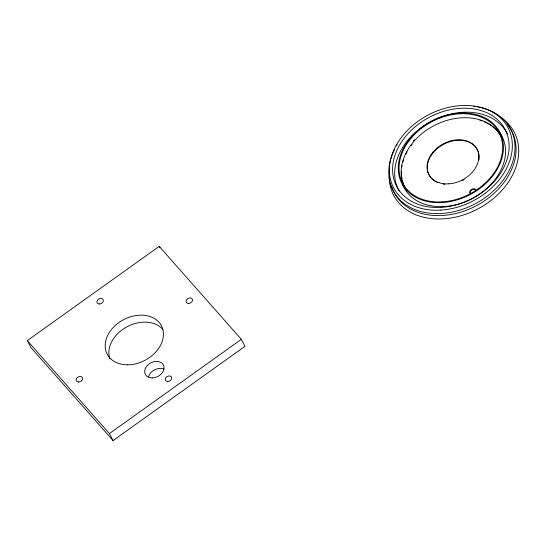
<?xml version="1.0" encoding="UTF-8"?>
<svg xmlns="http://www.w3.org/2000/svg" width="546" height="546" viewBox="0 0 546 546"><rect width="100%" height="100%" fill="white"/><g stroke="black" fill="none" stroke-linecap="round" stroke-linejoin="round"><path stroke-width="0.82" d="M27.3 340.608L159.227 246.376L241.325 339.339L244.983 346.314L113.063 440.547L30.958 347.584L27.3 340.608L109.405 433.579L113.063 440.547M109.405 433.579L241.325 339.339M159.227 246.376L159.958 247.768M109.835 358.804A30.617 22.966 -27.7 0 1 126.372 327.115A30.617 22.966 -27.7 0 1 162.708 329.279M148.573 376.685A10.203 7.658 -27.7 0 1 164.025 369.103M477.927 107.03A66.339 49.761 -27.7 0 1 509.404 169.977A66.339 49.761 -27.7 0 1 425.866 212.653A66.339 49.761 -27.7 0 1 394.389 149.706M396.355 146.028A66.339 49.761 -27.7 0 1 397.222 144.581M473.832 106.45A66.339 49.761 -27.7 0 1 475.491 106.647M507.603 124.802A66.339 49.761 -27.7 0 1 476.167 205.842A66.339 49.761 -27.7 0 1 391.475 185.947M500.566 133.852A55.282 41.469 -27.7 0 1 471.491 198.921A55.282 41.469 -27.7 0 1 402.416 183.995M413.383 140.977A55.282 41.469 -27.7 0 1 414.366 139.872M498.662 131.19A55.282 41.469 -27.7 0 1 500.116 133.169M501.228 117.759A68.038 51.037 -27.7 0 1 477.661 209.036A68.038 51.037 -27.7 0 1 389.243 176.46M399.119 191.018A61.234 45.932 -27.7 0 1 398.416 189.687M398.089 189.018A61.234 45.932 -27.7 0 1 432.848 120.523A61.234 45.932 -27.7 0 1 507.473 133.975M403.18 183.395A54.429 40.827 -27.7 0 1 402.279 180.289M401.952 178.692A54.429 40.827 -27.7 0 1 401.522 175.423M401.467 174.597A54.429 40.827 -27.7 0 1 401.44 171.232M401.849 166.953A54.429 40.827 -27.7 0 1 402.102 165.513M402.955 161.909A54.429 40.827 -27.7 0 1 403.637 159.746M406.019 154.013A54.429 40.827 -27.7 0 1 407.125 151.897M411.09 145.721A54.429 40.827 -27.7 0 1 412.1 144.397M479.818 120.229A54.429 40.827 -27.7 0 1 481.968 120.932M484.043 121.731A54.429 40.827 -27.7 0 1 486.704 122.946M487.346 123.273A54.429 40.827 -27.7 0 1 493.659 127.491M494.287 128.03A54.429 40.827 -27.7 0 1 499.651 134.104M404.477 186.595A54.429 40.827 -27.7 0 1 434.207 125.553A54.429 40.827 -27.7 0 1 501.044 136.357M430.78 177.518A27.218 20.414 -27.7 0 1 442.895 144.697A27.218 20.414 -27.7 0 1 477.982 151.167M478.221 151.802A27.218 20.414 -27.7 0 1 478.603 153.092M478.753 153.747A27.218 20.414 -27.7 0 1 478.883 160.019M464.093 179.627A27.218 20.414 -27.7 0 1 462.339 180.59M444.888 184.302A27.218 20.414 -27.7 0 1 443.304 184.125M438.131 182.774A27.218 20.414 -27.7 0 1 436.138 181.859M435.51 181.511A27.218 20.414 -27.7 0 1 434.309 180.76M433.742 180.351A27.218 20.414 -27.7 0 1 431.674 178.535M470.7 194.151A3.399 2.553 -27.7 0 1 471.833 189.892A3.399 2.553 -27.7 0 1 476.392 190.69M470.87 193.953A3.399 2.553 -27.7 0 1 471.573 189.394A3.399 2.553 -27.7 0 1 476.235 190.69M99.372 303.999A3.399 2.553 -27.7 0 0 103.201 299.843A3.399 2.553 -27.7 0 0 97.741 299.877A3.399 2.553 -27.7 0 0 99.372 303.999M78.61 382.002A3.399 2.553 -27.7 0 0 82.439 377.846A3.399 2.553 -27.7 0 0 76.979 377.88A3.399 2.553 -27.7 0 0 78.61 382.002M167.786 381.47A3.399 2.553 -27.7 0 0 171.621 377.32A3.399 2.553 -27.7 0 0 166.161 377.347A3.399 2.553 -27.7 0 0 167.786 381.47M188.547 303.467A3.399 2.553 -27.7 0 0 192.376 299.317A3.399 2.553 -27.7 0 0 186.916 299.351A3.399 2.553 -27.7 0 0 188.547 303.467M127.709 364.796A30.617 22.966 -27.7 0 0 162.189 327.423A30.617 22.966 -27.7 0 0 113.042 327.709A30.617 22.966 -27.7 0 0 127.709 364.796M152.17 377.928A10.203 7.658 -27.7 0 0 163.663 365.472A10.203 7.658 -27.7 0 0 147.284 365.567A10.203 7.658 -27.7 0 0 152.17 377.928M440.854 210.108A64.64 48.485 -27.7 0 0 508.408 128.44A64.64 48.485 -27.7 0 0 403.296 134.992A64.64 48.485 -27.7 0 0 440.854 210.108M442.301 202.546A55.282 41.469 -27.7 0 0 500.081 132.698A55.282 41.469 -27.7 0 0 410.176 138.302A55.282 41.469 -27.7 0 0 442.301 202.546M441.38 207.357A61.234 45.932 -27.7 0 0 505.378 129.989A61.234 45.932 -27.7 0 0 405.794 136.193A61.234 45.932 -27.7 0 0 441.38 207.357M442.431 201.856A54.429 40.827 -27.7 0 0 499.324 133.088A54.429 40.827 -27.7 0 0 410.804 138.602A54.429 40.827 -27.7 0 0 442.431 201.856M448.737 183.838A27.218 20.414 -27.7 0 0 477.177 149.454A27.218 20.414 -27.7 0 0 432.917 152.211A27.218 20.414 -27.7 0 0 448.737 183.838"/></g></svg>
